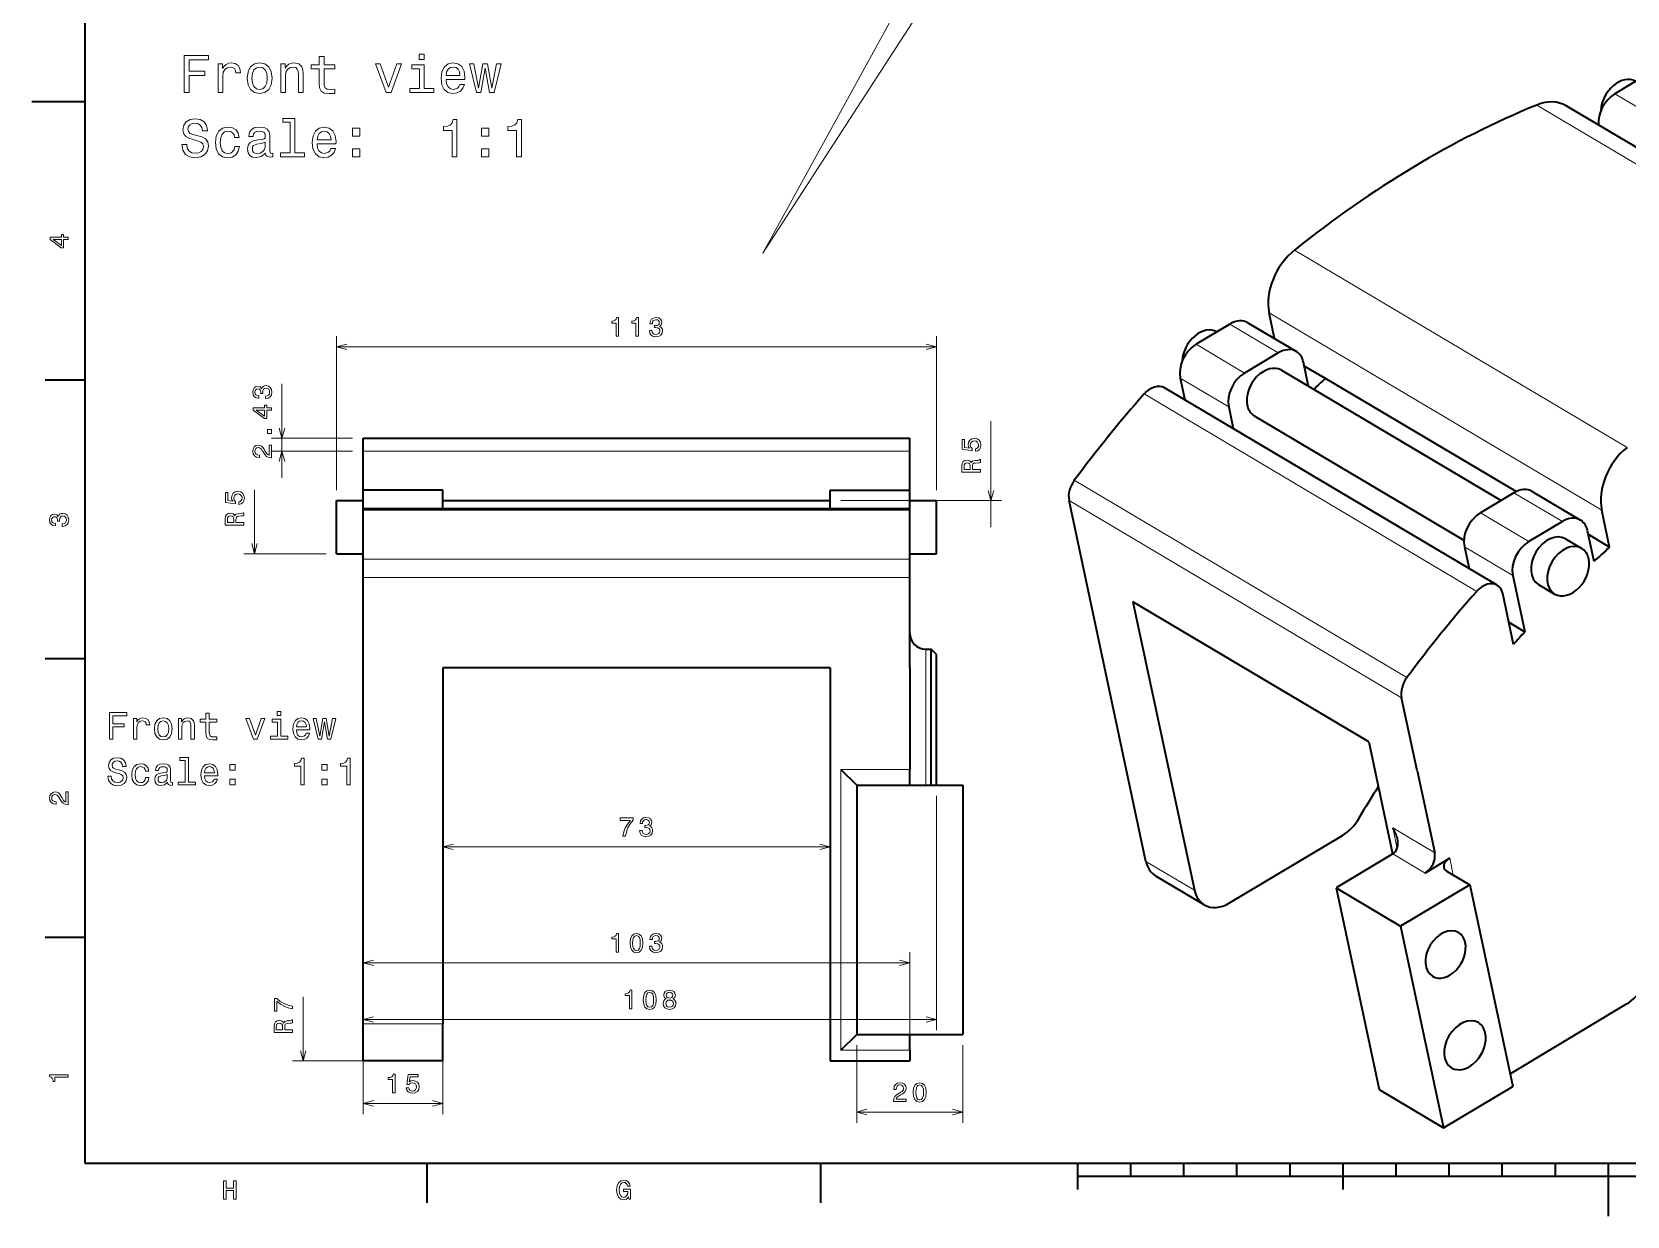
# Model space of a CAD drawing. Extents: x 0 to 594, y 0 to 420.
# Drawn here: x 0 to 300.6, y 0 to 223.2 of the extents above; entities that cross this region are included whole.
import ezdxf

# ---------------------------------------------------------------- set-up
doc = ezdxf.new("R2010")
doc.units = 0

msp = doc.modelspace()

# ---------------------------------------------------------------- linework, layer by layer
at = {"color": 7, "lineweight": 35}
for p, q in [((10, 410), (10, 10)), ((351.75, 172.04), (289.08, 209.23)), ((235.43, 159.4), (276.82, 134.85)), ((279.64, 136.52), (243.74, 157.82)), ((276.09, 118.89), (213.42, 156.07)), ((230.33, 150.8), (269.82, 127.37)), ((62.42, 146.57), (165.42, 146.57)), ((165.42, 133.3), (62.42, 133.3)), ((77.42, 134.82), (150.42, 134.82)), ((209.92, 66.85), (195.42, 134.88)), ((62.42, 36.23), (62.42, 120.31)), ((207.47, 115.73), (219.05, 61.43)), ((251.89, 89.38), (207.47, 115.73)), ((169.42, 86.82), (169.42, 106.82)), ((77.42, 103.34), (77.42, 36.23)), ((150.42, 103.34), (77.42, 103.34)), ((150.42, 103.34), (77.42, 103.34)), ((150.42, 103.34), (150.42, 29.23)), ((251.89, 89.38), (256.39, 68.24)), ((155.42, 81.19), (175.42, 81.19)), ((155.42, 81.19), (155.42, 34.24)), ((175.42, 81.19), (175.42, 34.24)), ((225.68, 59.01), (246.95, 71.74)), ((245.73, 61.86), (253.83, 23.87)), ((270.92, 62.43), (279.02, 24.44)), ((257.9, 54.64), (266, 16.65)), ((278.51, 26.82), (300.49, 39.97)), ((155.42, 34.24), (175.42, 34.24)), ((10, 10), (584, 10)), ((197, 7.5), (397, 7.5))]:
    msp.add_line(p, q, dxfattribs=at)
at = {"color": 7, "lineweight": 13}
for p, q in [((137.73, 181.43), (252.19, 358.09)), ((137.73, 181.43), (190, 276.7)), ((346.21, 172.18), (283.55, 209.37)), ((237.9, 182.05), (300.57, 144.86)), ((233.13, 170.19), (295.8, 133.01)), ((57.42, 136.82), (57.42, 165.8)), ((170.42, 136.82), (170.42, 165.8)), ((57.42, 163.8), (170.42, 163.8)), ((272.23, 117.73), (209.56, 154.92)), ((180.71, 129.82), (180.71, 149.82)), ((62.42, 144.14), (165.42, 144.14)), ((196.41, 138.66), (259.07, 101.47)), ((165.42, 133), (62.42, 133)), ((152.42, 134.82), (182.71, 134.82)), ((195.42, 134.88), (258.09, 97.69)), ((62.42, 123.8), (165.42, 123.8)), ((62.42, 120.31), (165.42, 120.31)), ((168.42, 86.82), (168.42, 106.82)), ((152.42, 84.19), (152.42, 31.24)), ((170.42, 79.19), (170.42, 35.05)), ((77.42, 69.59), (150.42, 69.59)), ((62.42, 47.74), (165.42, 47.74)), ((62.42, 37.05), (170.42, 37.05)), ((75.42, 29.23), (49.12, 29.23)), ((155.42, 19.6), (175.42, 19.6))]:
    msp.add_line(p, q, dxfattribs=at)
at = {"color": 7, "lineweight": 35, "ltscale": 0.184617}
for p, q in [((304.59, 215.29), (298.26, 211.5)), ((225.72, 168.08), (219.38, 164.28)), ((279.26, 136.31), (272.92, 132.51))]:
    msp.add_line(p, q, dxfattribs=at)
at = {"color": 7, "lineweight": 13, "ltscale": 0.265299}
for p, q in [((307.38, 206.08), (298.26, 211.5)), ((228.51, 158.87), (219.38, 164.28)), ((225.5, 152.5), (216.37, 157.92))]:
    msp.add_line(p, q, dxfattribs=at)
at = {"color": 7, "lineweight": 35, "ltscale": 0.25}
for p, q in [((10, 210), (0, 210)), ((297, 10), (297, 0))]:
    msp.add_line(p, q, dxfattribs=at)
at = {"color": 7, "lineweight": 35, "ltscale": 0.265298}
for p, q in [((229.13, 168.33), (238.26, 162.92)), ((282.67, 136.56), (291.8, 131.15)), ((220.9, 58.66), (211.77, 64.07))]:
    msp.add_line(p, q, dxfattribs=at)
at = {"color": 7, "lineweight": 35, "ltscale": 0.123816}
msp.add_line((234.16, 165.35), (233.13, 170.19), dxfattribs=at)
at = {"color": 7, "lineweight": 35, "ltscale": 0.000308533}
msp.add_line((223.27, 166.62), (223.28, 166.62), dxfattribs=at)
at = {"color": 7, "lineweight": 13, "ltscale": 0.265298}
for p, q in [((234.84, 162.66), (225.72, 168.08)), ((279.26, 136.31), (288.38, 130.89)), ((272.92, 132.51), (282.05, 127.1)), ((269.91, 126.15), (279.04, 120.73)), ((219.05, 61.43), (209.92, 66.85))]:
    msp.add_line(p, q, dxfattribs=at)
at = {"color": 7, "lineweight": 35, "ltscale": 0.184616}
for p, q in [((234.84, 162.66), (228.51, 158.87)), ((288.38, 130.89), (282.05, 127.1))]:
    msp.add_line(p, q, dxfattribs=at)
at = {"color": 7, "lineweight": 35, "ltscale": 0.116842}
msp.add_line((240.55, 156.36), (239.58, 160.93), dxfattribs=at)
at = {"color": 7, "lineweight": 35, "ltscale": 0.116277}
for p, q in [((243.74, 157.82), (239.74, 160.19)), ((297.28, 126.05), (293.28, 128.42))]:
    msp.add_line(p, q, dxfattribs=at)
at = {"color": 7, "lineweight": 35, "ltscale": 0.1875}
for p, q in [((10, 157.5), (2.5, 157.5)), ((10, 105), (2.5, 105)), ((10, 52.5), (2.5, 52.5)), ((74.4, 10), (74.4, 2.5)), ((148.6, 10), (148.6, 2.5))]:
    msp.add_line(p, q, dxfattribs=at)
at = {"color": 7, "lineweight": 13, "ltscale": 0.442472}
msp.add_line((47.12, 139.14), (47.12, 156.84), dxfattribs=at)
at = {"color": 7, "lineweight": 35, "ltscale": 0.105194}
for p, q in [((216.37, 157.92), (217.25, 153.8)), ((225.5, 152.5), (226.37, 148.39)), ((269.91, 126.15), (270.79, 122.03))]:
    msp.add_line(p, q, dxfattribs=at)
at = {"color": 7, "lineweight": 13, "ltscale": 0.382282}
for p, q in [((60.42, 146.57), (45.12, 146.57)), ((60.42, 144.14), (45.12, 144.14))]:
    msp.add_line(p, q, dxfattribs=at)
at = {"color": 7, "lineweight": 35, "ltscale": 0.060762}
for p, q in [((62.42, 144.14), (62.42, 146.57)), ((165.42, 144.14), (165.42, 146.57))]:
    msp.add_line(p, q, dxfattribs=at)
at = {"color": 7, "lineweight": 35, "ltscale": 0.182974}
msp.add_line((62.42, 136.82), (62.42, 144.14), dxfattribs=at)
at = {"color": 7, "lineweight": 35, "ltscale": 0.182986}
msp.add_line((165.42, 136.82), (165.42, 144.14), dxfattribs=at)
at = {"color": 7, "lineweight": 13, "ltscale": 0.301801}
for p, q in [((41.93, 124.82), (41.93, 136.89)), ((51.12, 29.23), (51.12, 41.3))]:
    msp.add_line(p, q, dxfattribs=at)
at = {"color": 7, "lineweight": 35, "ltscale": 0.088051}
for p, q in [((62.42, 133.3), (62.42, 136.82)), ((77.42, 133.3), (77.42, 136.82)), ((150.42, 133.3), (150.42, 136.82))]:
    msp.add_line(p, q, dxfattribs=at)
at = {"color": 7, "lineweight": 35, "ltscale": 0.375}
for p, q in [((77.42, 136.82), (62.42, 136.82)), ((150.42, 136.82), (165.42, 136.82)), ((77.42, 29.23), (62.42, 29.23)), ((150.42, 29.23), (165.42, 29.23))]:
    msp.add_line(p, q, dxfattribs=at)
at = {"color": 7, "lineweight": 35, "ltscale": 0.095602}
msp.add_line((165.42, 133), (165.42, 136.82), dxfattribs=at)
at = {"color": 7, "lineweight": 35, "ltscale": 0.125}
for p, q in [((57.42, 129.82), (57.42, 134.82)), ((57.42, 134.82), (62.42, 134.82)), ((165.42, 134.82), (170.42, 134.82)), ((170.42, 129.82), (170.42, 134.82)), ((57.42, 124.82), (57.42, 129.82)), ((170.42, 124.82), (170.42, 129.82)), ((57.42, 124.82), (62.42, 124.82)), ((57.42, 124.82), (62.42, 124.82)), ((165.42, 124.82), (170.42, 124.82)), ((165.42, 124.82), (170.42, 124.82)), ((197, 10), (197, 5)), ((247, 10), (247, 5))]:
    msp.add_line(p, q, dxfattribs=at)
at = {"color": 7, "lineweight": 35, "ltscale": 0.007552}
for p, q in [((62.42, 133), (62.42, 133.3)), ((165.42, 133), (165.42, 133.3))]:
    msp.add_line(p, q, dxfattribs=at)
at = {"color": 7, "lineweight": 35, "ltscale": 0.229787}
for p, q in [((62.42, 123.8), (62.42, 133)), ((165.42, 123.8), (165.42, 133))]:
    msp.add_line(p, q, dxfattribs=at)
at = {"color": 7, "lineweight": 35, "ltscale": 0.177759}
msp.add_line((297.28, 126.05), (295.8, 133.01), dxfattribs=at)
at = {"color": 7, "lineweight": 35, "ltscale": 0.088433}
for p, q in [((288.97, 127.63), (292.02, 125.83)), ((283.87, 119.03), (286.91, 117.23))]:
    msp.add_line(p, q, dxfattribs=at)
at = {"color": 7, "lineweight": 35, "ltscale": 0.147791}
msp.add_line((294.35, 123.38), (293.12, 129.16), dxfattribs=at)
at = {"color": 7, "lineweight": 13, "ltscale": 0.387244}
msp.add_line((55.42, 124.82), (39.93, 124.82), dxfattribs=at)
at = {"color": 7, "lineweight": 35, "ltscale": 0.087335}
for p, q in [((62.42, 120.31), (62.42, 123.8)), ((165.42, 120.31), (165.42, 123.8))]:
    msp.add_line(p, q, dxfattribs=at)
at = {"color": 7, "lineweight": 35, "ltscale": 0.4243}
msp.add_line((165.42, 103.34), (165.42, 120.31), dxfattribs=at)
at = {"color": 7, "lineweight": 35, "ltscale": 0.271394}
msp.add_line((279.04, 120.73), (281.3, 110.12), dxfattribs=at)
at = {"color": 7, "lineweight": 35, "ltscale": 0.244458}
msp.add_line((279.19, 107.74), (277.15, 117.3), dxfattribs=at)
at = {"color": 7, "lineweight": 35, "ltscale": 0.087207}
msp.add_line((278.3, 111.9), (281.3, 110.12), dxfattribs=at)
at = {"color": 7, "lineweight": 35, "ltscale": 0.025}
msp.add_line((168.42, 106.82), (169.42, 106.82), dxfattribs=at)
at = {"color": 7, "lineweight": 35, "ltscale": 0.035355}
msp.add_line((170.42, 105.82), (169.42, 106.82), dxfattribs=at)
at = {"color": 7, "lineweight": 35, "ltscale": 0.475}
msp.add_line((170.42, 86.82), (170.42, 105.82), dxfattribs=at)
at = {"color": 7, "lineweight": 35, "ltscale": 0.478616}
msp.add_line((165.42, 103.34), (165.42, 84.19), dxfattribs=at)
at = {"color": 7, "lineweight": 35, "ltscale": 0.351018}
msp.add_line((261.01, 83.96), (258.09, 97.69), dxfattribs=at)
at = {"color": 7, "lineweight": 13, "ltscale": 0.325}
for p, q in [((152.42, 84.19), (165.42, 84.19)), ((152.42, 31.24), (165.42, 31.24))]:
    msp.add_line(p, q, dxfattribs=at)
at = {"color": 7, "lineweight": 35, "ltscale": 0.106066}
for p, q in [((152.42, 84.19), (155.42, 81.19)), ((152.42, 31.24), (155.42, 34.24))]:
    msp.add_line(p, q, dxfattribs=at)
at = {"color": 7, "lineweight": 35, "ltscale": 0.075}
for p, q in [((165.42, 81.19), (165.42, 84.19)), ((165.42, 31.24), (165.42, 34.24))]:
    msp.add_line(p, q, dxfattribs=at)
at = {"color": 7, "lineweight": 13, "ltscale": 0.140641}
msp.add_line((168.42, 81.19), (168.42, 86.82), dxfattribs=at)
at = {"color": 7, "lineweight": 35, "ltscale": 0.140641}
for p, q in [((169.42, 81.19), (169.42, 86.82)), ((170.42, 81.19), (170.42, 86.82))]:
    msp.add_line(p, q, dxfattribs=at)
at = {"color": 7, "lineweight": 35, "ltscale": 0.395953}
msp.add_line((261.01, 83.96), (264.32, 68.47), dxfattribs=at)
at = {"color": 7, "lineweight": 13, "ltscale": 0.229925}
msp.add_line((256.41, 73.17), (264.32, 68.47), dxfattribs=at)
at = {"color": 7, "lineweight": 13, "ltscale": 0.098893}
msp.add_line((256.41, 73.17), (257.23, 69.3), dxfattribs=at)
at = {"color": 7, "lineweight": 35, "ltscale": 0.311523}
msp.add_line((256.43, 68.26), (245.73, 61.86), dxfattribs=at)
at = {"color": 7, "lineweight": 13, "ltscale": 0.176865}
msp.add_line((256.43, 68.26), (262.51, 64.65), dxfattribs=at)
at = {"color": 7, "lineweight": 35, "ltscale": 0.135424}
msp.add_line((267.16, 67.44), (262.51, 64.65), dxfattribs=at)
at = {"color": 7, "lineweight": 13, "ltscale": 0.08106}
msp.add_line((267.16, 67.44), (267.83, 64.26), dxfattribs=at)
at = {"color": 7, "lineweight": 35, "ltscale": 0.123806}
msp.add_line((266.66, 64.96), (270.92, 62.43), dxfattribs=at)
at = {"color": 7, "lineweight": 35, "ltscale": 0.353731}
for p, q in [((245.73, 61.86), (257.9, 54.64)), ((253.83, 23.87), (266, 16.65))]:
    msp.add_line(p, q, dxfattribs=at)
at = {"color": 7, "lineweight": 35, "ltscale": 0.379234}
for p, q in [((270.92, 62.43), (257.9, 54.64)), ((266, 16.65), (279.02, 24.44))]:
    msp.add_line(p, q, dxfattribs=at)
at = {"color": 7, "lineweight": 13, "ltscale": 0.412557}
msp.add_line((165.42, 33.24), (165.42, 49.74), dxfattribs=at)
at = {"color": 7, "lineweight": 35, "ltscale": 0.175}
for p, q in [((62.42, 29.23), (62.42, 36.23)), ((77.42, 29.23), (77.42, 36.23))]:
    msp.add_line(p, q, dxfattribs=at)
at = {"color": 7, "lineweight": 13, "ltscale": 0.375}
for p, q in [((77.42, 36.23), (62.42, 36.23)), ((62.42, 21.24), (77.42, 21.24))]:
    msp.add_line(p, q, dxfattribs=at)
at = {"color": 7, "lineweight": 13, "ltscale": 0.374643}
for p, q in [((62.42, 34.23), (62.42, 19.24)), ((77.42, 34.23), (77.42, 19.24))]:
    msp.add_line(p, q, dxfattribs=at)
at = {"color": 7, "lineweight": 13, "ltscale": 0.365882}
for p, q in [((155.42, 32.24), (155.42, 17.6)), ((175.42, 32.24), (175.42, 17.6))]:
    msp.add_line(p, q, dxfattribs=at)
at = {"color": 7, "lineweight": 35, "ltscale": 0.05027}
msp.add_line((165.42, 31.24), (165.42, 29.23), dxfattribs=at)
at = {"color": 7, "lineweight": 35, "ltscale": 0.0625}
for p, q in [((207, 10), (207, 7.5)), ((217, 10), (217, 7.5)), ((227, 10), (227, 7.5)), ((237, 10), (237, 7.5)), ((257, 10), (257, 7.5)), ((267, 10), (267, 7.5)), ((277, 10), (277, 7.5)), ((287, 10), (287, 7.5))]:
    msp.add_line(p, q, dxfattribs=at)
at = {"color": 7, "lineweight": 13}
for points in [[(28.7, 211.71), (29.63, 211.71), (29.63, 214.93), (32.58, 214.93), (32.58, 215.77), (29.63, 215.77), (29.63, 217.87), (33.26, 217.87), (33.26, 218.71), (28.7, 218.71)], [(35.08, 211.71), (35.97, 211.71), (35.97, 214.81), (36.06, 215.56), (36.33, 216.09), (36.78, 216.41), (37.37, 216.52), (37.81, 216.45), (38.15, 216.25), (38.35, 215.91), (38.42, 215.45), (39.32, 215.45), (39.2, 216.26), (38.86, 216.85), (38.31, 217.2), (37.55, 217.32), (37.04, 217.24), (36.59, 217.04), (36.2, 216.7), (35.89, 216.23), (35.89, 217.13), (35.08, 217.13)], [(40.56, 214.42), (40.72, 213.19), (41.18, 212.28), (41.92, 211.71), (42.91, 211.52), (43.89, 211.71), (44.62, 212.27), (45.09, 213.18), (45.26, 214.42), (45.09, 215.65), (44.62, 216.56), (43.89, 217.12), (42.91, 217.32), (41.92, 217.12), (41.18, 216.55), (40.72, 215.65)], [(41.47, 214.43), (41.56, 215.33), (41.84, 215.99), (42.29, 216.39), (42.91, 216.53), (43.51, 216.39), (43.97, 216), (44.25, 215.33), (44.35, 214.43), (44.25, 213.51), (43.97, 212.84), (43.51, 212.44), (42.91, 212.31), (42.29, 212.44), (41.84, 212.84), (41.56, 213.51)], [(46.89, 211.71), (47.78, 211.71), (47.78, 214.84), (47.87, 215.56), (48.16, 216.08), (48.62, 216.4), (49.22, 216.52), (49.71, 216.42), (50.01, 216.15), (50.16, 215.7), (50.21, 215.09), (50.21, 211.71), (51.1, 211.71), (51.1, 215.27), (51.06, 215.99), (50.88, 216.58), (50.28, 217.13), (49.35, 217.32), (48.84, 217.25), (48.41, 217.06), (48.03, 216.74), (47.74, 216.3), (47.74, 217.13), (46.89, 217.13)], [(54.15, 216.19), (54.15, 213.48), (54.22, 212.6), (54.5, 212), (55.06, 211.64), (56.02, 211.52), (57.07, 211.57), (57.07, 212.34), (56.3, 212.28), (55.61, 212.36), (55.23, 212.61), (55.07, 213.03), (55.04, 213.63), (55.04, 216.19), (57.07, 216.19), (57.07, 216.95), (55.04, 216.95), (55.04, 218.53), (54.15, 218.53), (54.15, 216.95), (52.62, 216.95), (52.62, 216.19)], [(66.73, 211.71), (67.67, 211.71), (69.65, 217.13), (68.73, 217.13), (67.21, 212.76), (65.65, 217.13), (64.73, 217.13)], [(73.89, 212.46), (73.89, 216.95), (71.61, 216.95), (71.61, 216.19), (73.01, 216.19), (73.01, 212.46), (71.19, 212.46), (71.19, 211.71), (75.73, 211.71), (75.73, 212.46)], [(73.92, 218.96), (72.99, 218.96), (72.99, 217.95), (73.92, 217.95)], [(78.03, 214.16), (81.58, 214.16), (81.59, 214.58), (81.43, 215.74), (80.98, 216.61), (80.28, 217.13), (79.34, 217.32), (78.42, 217.12), (77.72, 216.55), (77.26, 215.64), (77.1, 214.43), (77.25, 213.19), (77.71, 212.28), (78.4, 211.71), (79.31, 211.52), (80.1, 211.65), (80.74, 212), (81.22, 212.54), (81.49, 213.27), (80.61, 213.27), (80.43, 212.86), (80.17, 212.56), (79.42, 212.32), (78.85, 212.43), (78.41, 212.78), (78.13, 213.36), (78.03, 214.13)], [(78.03, 214.91), (78.14, 215.61), (78.41, 216.12), (78.83, 216.43), (79.37, 216.54), (79.91, 216.43), (80.32, 216.12), (80.57, 215.61), (80.66, 214.91)], [(84.61, 211.71), (85.41, 216.31), (86.22, 211.71), (87.07, 211.71), (88.4, 217.13), (87.54, 217.13), (86.64, 212.53), (85.85, 217.13), (84.97, 217.13), (84.17, 212.53), (83.27, 217.13), (82.43, 217.13), (83.76, 211.71)], [(29.17, 201.93), (28.25, 201.93), (28.45, 200.86), (28.96, 200.07), (29.74, 199.6), (30.78, 199.43), (31.82, 199.59), (32.6, 200.03), (33.09, 200.73), (33.28, 201.65), (33.12, 202.47), (32.7, 203.01), (32.02, 203.36), (31.1, 203.62), (30.31, 203.82), (29.8, 204.04), (29.5, 204.36), (29.41, 204.86), (29.5, 205.32), (29.77, 205.66), (30.17, 205.89), (30.72, 205.97), (31.29, 205.87), (31.73, 205.6), (32.03, 205.15), (32.17, 204.53), (33.08, 204.53), (33.08, 204.55), (32.92, 205.5), (32.45, 206.21), (31.7, 206.65), (30.69, 206.8), (29.79, 206.65), (29.08, 206.23), (28.63, 205.57), (28.46, 204.72), (28.6, 203.97), (28.98, 203.45), (29.58, 203.11), (30.41, 202.85), (31.23, 202.62), (31.84, 202.39), (32.22, 202.07), (32.35, 201.55), (32.23, 201.01), (31.91, 200.61), (31.44, 200.36), (30.82, 200.28), (30.14, 200.39), (29.61, 200.71), (29.28, 201.23)], [(38.2, 203.24), (39.08, 203.24), (38.89, 204.05), (38.46, 204.68), (37.78, 205.08), (36.91, 205.23), (35.94, 205.03), (35.2, 204.46), (34.74, 203.54), (34.58, 202.31), (34.73, 201.09), (35.18, 200.18), (35.9, 199.62), (36.88, 199.43), (37.74, 199.58), (38.42, 200), (38.88, 200.67), (39.09, 201.56), (38.24, 201.56), (38.09, 200.99), (37.8, 200.57), (37.4, 200.31), (36.91, 200.22), (36.29, 200.36), (35.85, 200.76), (35.58, 201.41), (35.48, 202.34), (35.58, 203.25), (35.86, 203.91), (36.31, 204.31), (36.91, 204.45), (37.43, 204.36), (37.82, 204.13), (38.09, 203.74)], [(44.04, 200.33), (44.04, 200.3), (44.09, 199.95), (44.24, 199.71), (44.88, 199.52), (45.37, 199.6), (45.37, 200.29), (45.16, 200.26), (44.88, 200.39), (44.82, 200.79), (44.82, 203.59), (44.7, 204.31), (44.35, 204.81), (43.74, 205.12), (42.87, 205.23), (42.02, 205.11), (41.4, 204.76), (41, 204.23), (40.87, 203.52), (40.87, 203.46), (41.67, 203.46), (41.74, 203.89), (41.96, 204.19), (42.32, 204.37), (42.84, 204.44), (43.33, 204.39), (43.69, 204.24), (43.9, 203.98), (43.97, 203.61), (43.93, 203.19), (43.77, 202.98), (43.36, 202.88), (42.61, 202.8), (41.74, 202.62), (41.12, 202.29), (40.76, 201.79), (40.65, 201.04), (40.75, 200.38), (41.06, 199.88), (41.57, 199.57), (42.26, 199.46), (43.2, 199.67)], [(48.66, 206.12), (48.66, 200.37), (46.83, 200.37), (46.83, 199.62), (51.36, 199.62), (51.36, 200.37), (49.55, 200.37), (49.55, 206.86), (47.27, 206.86), (47.27, 206.12)], [(53.74, 202.07), (57.29, 202.07), (57.3, 202.48), (57.14, 203.64), (56.7, 204.51), (55.99, 205.04), (55.05, 205.23), (54.13, 205.03), (53.43, 204.46), (52.97, 203.54), (52.81, 202.33), (52.96, 201.09), (53.42, 200.18), (54.11, 199.62), (55.02, 199.43), (55.81, 199.56), (56.45, 199.9), (56.93, 200.45), (57.2, 201.17), (56.32, 201.17), (56.14, 200.77), (55.88, 200.47), (55.13, 200.22), (54.56, 200.34), (54.12, 200.69), (53.84, 201.26), (53.74, 202.04)], [(53.74, 202.82), (53.85, 203.51), (54.12, 204.03), (54.54, 204.34), (55.08, 204.45), (55.62, 204.34), (56.03, 204.03), (56.28, 203.51), (56.37, 202.82)], [(60.43, 203.53), (61.82, 203.53), (61.82, 205.04), (60.43, 205.04)], [(79.16, 199.62), (80.08, 199.62), (80.08, 206.67), (79.39, 206.67), (79.21, 206.05), (78.85, 205.64), (78.29, 205.4), (77.53, 205.32), (77.53, 204.6), (79.16, 204.6)], [(84.72, 203.53), (86.11, 203.53), (86.11, 205.04), (84.72, 205.04)], [(91.3, 199.62), (92.22, 199.62), (92.22, 206.67), (91.54, 206.67), (91.35, 206.05), (90.99, 205.64), (90.44, 205.4), (89.67, 205.32), (89.67, 204.6), (91.3, 204.6)], [(43.94, 201.52), (43.82, 200.99), (43.49, 200.59), (43.01, 200.33), (42.41, 200.23), (42.03, 200.29), (41.76, 200.45), (41.59, 200.73), (41.54, 201.12), (41.58, 201.48), (41.74, 201.73), (42.38, 202.01), (43.2, 202.13), (43.94, 202.37)], [(60.43, 199.62), (61.82, 199.62), (61.82, 201.12), (60.43, 201.12)], [(84.72, 199.62), (86.11, 199.62), (86.11, 201.12), (84.72, 201.12)], [(6.83, 184.03), (6.83, 184.48), (5.97, 184.48), (5.97, 184.98), (5.56, 184.98), (5.56, 184.48), (3.41, 184.48), (3.41, 184.02), (5.52, 182.49), (5.97, 182.49), (5.97, 184.03)], [(5.56, 182.91), (3.99, 184.03), (5.56, 184.03)], [(110.09, 165.8), (110.55, 165.8), (110.55, 169.32), (110.2, 169.32), (110.11, 169.02), (109.93, 168.81), (109.65, 168.69), (109.27, 168.65), (109.27, 168.29), (110.09, 168.29)], [(113.82, 165.8), (114.28, 165.8), (114.28, 169.32), (113.94, 169.32), (113.85, 169.02), (113.67, 168.81), (113.39, 168.69), (113.01, 168.65), (113.01, 168.29), (113.82, 168.29)], [(116.38, 166.9), (116.38, 166.86), (116.46, 166.38), (116.7, 166.02), (117.07, 165.78), (117.57, 165.7), (118.09, 165.78), (118.48, 166.01), (118.74, 166.36), (118.83, 166.81), (118.79, 167.11), (118.68, 167.35), (118.49, 167.54), (118.25, 167.67), (118.58, 167.95), (118.7, 168.38), (118.62, 168.77), (118.4, 169.07), (118.05, 169.26), (117.57, 169.32), (117.11, 169.24), (116.76, 169.02), (116.54, 168.67), (116.46, 168.2), (116.46, 168.16), (116.91, 168.16), (116.95, 168.49), (117.08, 168.72), (117.29, 168.86), (117.59, 168.91), (117.85, 168.87), (118.04, 168.76), (118.16, 168.59), (118.21, 168.36), (118.16, 168.11), (118.04, 167.95), (117.83, 167.85), (117.54, 167.82), (117.34, 167.82), (117.34, 167.42), (117.59, 167.43), (117.91, 167.39), (118.15, 167.27), (118.29, 167.07), (118.34, 166.81), (118.28, 166.52), (118.14, 166.3), (117.9, 166.17), (117.6, 166.12), (117.28, 166.17), (117.05, 166.32), (116.9, 166.57), (116.84, 166.9)], [(44.02, 154.05), (44.06, 154.05), (44.54, 154.13), (44.91, 154.37), (45.14, 154.74), (45.22, 155.24), (45.14, 155.76), (44.92, 156.15), (44.56, 156.41), (44.11, 156.5), (43.81, 156.46), (43.57, 156.34), (43.38, 156.16), (43.25, 155.92), (42.98, 156.25), (42.54, 156.36), (42.15, 156.29), (41.85, 156.07), (41.66, 155.72), (41.6, 155.24), (41.68, 154.78), (41.9, 154.43), (42.25, 154.21), (42.72, 154.13), (42.76, 154.13), (42.76, 154.58), (42.44, 154.62), (42.2, 154.75), (42.06, 154.96), (42.01, 155.26), (42.05, 155.52), (42.16, 155.71), (42.33, 155.83), (42.56, 155.88), (42.81, 155.83), (42.98, 155.71), (43.08, 155.5), (43.11, 155.21), (43.1, 155.01), (43.5, 155.01), (43.49, 155.26), (43.54, 155.58), (43.66, 155.82), (43.85, 155.96), (44.11, 156.01), (44.4, 155.95), (44.62, 155.81), (44.76, 155.57), (44.8, 155.27), (44.75, 154.95), (44.6, 154.72), (44.36, 154.57), (44.02, 154.51)], [(45.12, 151.86), (45.12, 152.32), (44.26, 152.32), (44.26, 152.82), (43.85, 152.82), (43.85, 152.32), (41.7, 152.32), (41.7, 151.86), (43.81, 150.32), (44.26, 150.32), (44.26, 151.86)], [(43.85, 150.75), (42.28, 151.86), (43.85, 151.86)], [(45.12, 147.5), (45.12, 148.2), (44.37, 148.2), (44.37, 147.5)], [(45.12, 142.88), (45.12, 145.29), (44.69, 145.29), (44.69, 143.39), (44.45, 143.49), (44.26, 143.67), (43.9, 144.23), (43.75, 144.53), (43.53, 144.86), (43.28, 145.1), (42.98, 145.24), (42.64, 145.29), (42.22, 145.2), (41.89, 144.97), (41.67, 144.6), (41.6, 144.13), (41.68, 143.65), (41.92, 143.28), (42.3, 143.04), (42.8, 142.96), (42.87, 142.96), (42.87, 143.42), (42.83, 143.42), (42.49, 143.47), (42.23, 143.6), (42.07, 143.82), (42.02, 144.11), (42.07, 144.4), (42.19, 144.62), (42.39, 144.76), (42.64, 144.81), (42.87, 144.77), (43.07, 144.68), (43.24, 144.52), (43.39, 144.29), (43.55, 144), (43.86, 143.5), (44.2, 143.15), (44.6, 142.95), (45.11, 142.88)], [(177.79, 144.12), (178.21, 144.23), (178.53, 144.48), (178.73, 144.84), (178.81, 145.31), (178.72, 145.82), (178.47, 146.22), (178.08, 146.47), (177.57, 146.56), (177.1, 146.48), (176.73, 146.24), (176.5, 145.86), (176.41, 145.37), (176.47, 144.99), (176.64, 144.7), (175.7, 144.84), (175.7, 146.37), (175.28, 146.37), (175.28, 144.5), (177.14, 144.22), (177.14, 144.63), (176.9, 144.92), (176.81, 145.29), (176.87, 145.62), (177.03, 145.86), (177.28, 146.02), (177.6, 146.08), (177.91, 146.02), (178.16, 145.86), (178.32, 145.61), (178.37, 145.29), (178.34, 145.03), (178.22, 144.82), (178.04, 144.67), (177.79, 144.59)], [(178.71, 140.21), (178.71, 140.68), (177.23, 140.68), (177.23, 141.16), (177.24, 141.51), (177.31, 141.74), (177.48, 141.86), (177.78, 141.91), (178.23, 141.93), (178.53, 141.96), (178.71, 142.02), (178.71, 142.55), (178.61, 142.55), (178.47, 142.44), (178.21, 142.4), (177.64, 142.36), (177.22, 142.28), (177.09, 142.16), (177, 141.98), (176.87, 142.18), (176.69, 142.32), (176.47, 142.41), (176.2, 142.44), (175.78, 142.37), (175.46, 142.17), (175.27, 141.84), (175.21, 141.38), (175.21, 140.21)], [(175.63, 141.25), (175.67, 141.56), (175.76, 141.78), (175.94, 141.91), (176.21, 141.96), (176.51, 141.91), (176.68, 141.77), (176.77, 141.54), (176.8, 141.22), (176.8, 140.68), (175.63, 140.68)], [(39.01, 134.12), (39.43, 134.23), (39.75, 134.48), (39.95, 134.84), (40.03, 135.31), (39.94, 135.82), (39.69, 136.22), (39.3, 136.47), (38.79, 136.56), (38.32, 136.48), (37.95, 136.24), (37.72, 135.86), (37.63, 135.37), (37.69, 134.99), (37.86, 134.7), (36.91, 134.84), (36.91, 136.37), (36.5, 136.37), (36.5, 134.5), (38.36, 134.22), (38.36, 134.63), (38.12, 134.92), (38.03, 135.29), (38.09, 135.62), (38.25, 135.86), (38.5, 136.02), (38.82, 136.08), (39.13, 136.02), (39.38, 135.86), (39.54, 135.61), (39.59, 135.29), (39.56, 135.03), (39.44, 134.82), (39.26, 134.67), (39.01, 134.59)], [(5.73, 129.98), (5.77, 129.98), (6.25, 130.06), (6.62, 130.3), (6.85, 130.67), (6.93, 131.16), (6.85, 131.69), (6.63, 132.08), (6.27, 132.33), (5.82, 132.43), (5.52, 132.38), (5.28, 132.27), (5.09, 132.09), (4.96, 131.85), (4.68, 132.18), (4.25, 132.29), (3.86, 132.22), (3.56, 132), (3.37, 131.65), (3.31, 131.16), (3.39, 130.71), (3.61, 130.36), (3.96, 130.14), (4.43, 130.06), (4.47, 130.06), (4.47, 130.51), (4.15, 130.55), (3.91, 130.68), (3.77, 130.89), (3.72, 131.19), (3.76, 131.45), (3.87, 131.64), (4.04, 131.76), (4.27, 131.8), (4.52, 131.76), (4.68, 131.64), (4.79, 131.43), (4.82, 131.14), (4.81, 130.94), (5.21, 130.94), (5.2, 131.19), (5.24, 131.51), (5.37, 131.74), (5.56, 131.89), (5.82, 131.94), (6.11, 131.88), (6.33, 131.73), (6.47, 131.5), (6.51, 131.19), (6.46, 130.88), (6.31, 130.64), (6.07, 130.5), (5.73, 130.44)], [(39.93, 130.21), (39.93, 130.68), (38.45, 130.68), (38.45, 131.16), (38.46, 131.51), (38.53, 131.74), (38.7, 131.86), (39, 131.91), (39.45, 131.93), (39.75, 131.96), (39.93, 132.02), (39.93, 132.55), (39.83, 132.55), (39.69, 132.44), (39.43, 132.4), (38.86, 132.36), (38.44, 132.28), (38.31, 132.16), (38.22, 131.98), (38.09, 132.18), (37.91, 132.32), (37.69, 132.41), (37.42, 132.44), (37, 132.37), (36.68, 132.17), (36.49, 131.84), (36.43, 131.38), (36.43, 130.21)], [(36.85, 131.25), (36.88, 131.56), (36.98, 131.78), (37.16, 131.91), (37.43, 131.96), (37.73, 131.91), (37.9, 131.77), (37.99, 131.54), (38.02, 131.22), (38.02, 130.68), (36.85, 130.68)], [(14.61, 89.88), (15.28, 89.88), (15.28, 92.18), (17.38, 92.18), (17.38, 92.78), (15.28, 92.78), (15.28, 94.28), (17.86, 94.28), (17.86, 94.88), (14.61, 94.88)], [(19.17, 89.88), (19.8, 89.88), (19.8, 92.09), (19.87, 92.63), (20.06, 93.01), (20.38, 93.24), (20.8, 93.32), (21.12, 93.27), (21.36, 93.12), (21.5, 92.88), (21.55, 92.55), (22.19, 92.55), (22.11, 93.13), (21.87, 93.55), (21.47, 93.8), (20.93, 93.89), (20.57, 93.83), (20.25, 93.69), (19.97, 93.44), (19.74, 93.11), (19.74, 93.75), (19.17, 93.75)], [(23.08, 91.81), (23.19, 90.93), (23.53, 90.29), (24.05, 89.88), (24.76, 89.75), (25.46, 89.88), (25.98, 90.28), (26.31, 90.93), (26.44, 91.81), (26.31, 92.69), (25.98, 93.35), (25.46, 93.74), (24.76, 93.89), (24.05, 93.74), (23.53, 93.34), (23.19, 92.69)], [(23.73, 91.82), (23.79, 92.47), (23.99, 92.94), (24.32, 93.23), (24.76, 93.33), (25.19, 93.23), (25.51, 92.94), (25.72, 92.47), (25.79, 91.82), (25.72, 91.16), (25.51, 90.69), (25.19, 90.4), (24.76, 90.31), (24.32, 90.4), (23.99, 90.69), (23.79, 91.16)], [(27.6, 89.88), (28.24, 89.88), (28.24, 92.12), (28.3, 92.63), (28.51, 93), (28.84, 93.23), (29.27, 93.32), (29.61, 93.25), (29.83, 93.05), (29.94, 92.73), (29.97, 92.3), (29.97, 89.88), (30.61, 89.88), (30.61, 92.43), (30.58, 92.94), (30.45, 93.36), (30.02, 93.75), (29.36, 93.89), (28.99, 93.84), (28.68, 93.7), (28.42, 93.47), (28.21, 93.16), (28.21, 93.75), (27.6, 93.75)], [(32.79, 93.08), (32.79, 91.14), (32.83, 90.52), (33.04, 90.08), (33.44, 89.83), (34.12, 89.75), (34.87, 89.78), (34.87, 90.33), (34.33, 90.29), (33.83, 90.34), (33.56, 90.52), (33.45, 90.83), (33.43, 91.25), (33.43, 93.08), (34.87, 93.08), (34.87, 93.62), (33.43, 93.62), (33.43, 94.75), (32.79, 94.75), (32.79, 93.62), (31.7, 93.62), (31.7, 93.08)], [(41.78, 89.88), (42.45, 89.88), (43.86, 93.75), (43.2, 93.75), (42.11, 90.63), (41, 93.75), (40.34, 93.75)], [(46.89, 90.42), (46.89, 93.62), (45.26, 93.62), (45.26, 93.08), (46.26, 93.08), (46.26, 90.42), (44.96, 90.42), (44.96, 89.88), (48.2, 89.88), (48.2, 90.42)], [(46.91, 95.06), (46.24, 95.06), (46.24, 94.33), (46.91, 94.33)], [(49.84, 91.63), (52.38, 91.63), (52.39, 91.93), (52.27, 92.76), (51.96, 93.38), (51.45, 93.75), (50.78, 93.89), (50.13, 93.74), (49.62, 93.34), (49.3, 92.69), (49.18, 91.82), (49.29, 90.93), (49.61, 90.29), (50.11, 89.88), (50.76, 89.75), (51.32, 89.84), (51.78, 90.08), (52.12, 90.47), (52.32, 90.99), (51.69, 90.99), (51.56, 90.7), (51.37, 90.49), (50.84, 90.31), (50.43, 90.39), (50.12, 90.65), (49.92, 91.06), (49.84, 91.61)], [(49.84, 92.17), (49.92, 92.66), (50.12, 93.03), (50.41, 93.25), (50.8, 93.33), (51.18, 93.25), (51.48, 93.03), (51.66, 92.66), (51.73, 92.17)], [(54.54, 89.88), (55.12, 93.17), (55.69, 89.88), (56.3, 89.88), (57.25, 93.75), (56.64, 93.75), (56, 90.47), (55.43, 93.75), (54.8, 93.75), (54.23, 90.47), (53.59, 93.75), (52.99, 93.75), (53.94, 89.88)], [(14.95, 82.89), (14.29, 82.89), (14.43, 82.13), (14.79, 81.57), (15.35, 81.23), (16.1, 81.11), (16.84, 81.22), (17.4, 81.54), (17.75, 82.04), (17.88, 82.69), (17.77, 83.28), (17.47, 83.66), (16.98, 83.92), (16.32, 84.1), (15.76, 84.24), (15.39, 84.4), (15.18, 84.63), (15.12, 84.99), (15.18, 85.31), (15.37, 85.56), (15.66, 85.73), (16.05, 85.78), (16.46, 85.71), (16.78, 85.52), (16.98, 85.19), (17.09, 84.75), (17.74, 84.75), (17.74, 84.77), (17.63, 85.44), (17.29, 85.95), (16.75, 86.27), (16.03, 86.37), (15.38, 86.27), (14.88, 85.96), (14.56, 85.49), (14.44, 84.89), (14.53, 84.35), (14.81, 83.98), (15.24, 83.74), (15.83, 83.55), (16.42, 83.38), (16.85, 83.23), (17.12, 82.99), (17.21, 82.62), (17.13, 82.24), (16.91, 81.95), (16.57, 81.77), (16.13, 81.71), (15.64, 81.79), (15.26, 82.02), (15.02, 82.4)], [(21.39, 83.83), (22.02, 83.83), (21.89, 84.41), (21.58, 84.86), (21.1, 85.14), (20.47, 85.25), (19.78, 85.11), (19.25, 84.7), (18.92, 84.05), (18.81, 83.17), (18.92, 82.3), (19.24, 81.65), (19.75, 81.24), (20.45, 81.11), (21.07, 81.22), (21.55, 81.52), (21.88, 81.99), (22.03, 82.63), (21.42, 82.63), (21.31, 82.22), (21.11, 81.92), (20.82, 81.73), (20.47, 81.68), (20.03, 81.77), (19.71, 82.06), (19.52, 82.53), (19.46, 83.19), (19.52, 83.84), (19.72, 84.31), (20.05, 84.59), (20.47, 84.7), (20.85, 84.63), (21.13, 84.46), (21.31, 84.19)], [(25.57, 81.75), (25.57, 81.73), (25.6, 81.48), (25.71, 81.31), (26.16, 81.17), (26.52, 81.23), (26.52, 81.72), (26.36, 81.7), (26.16, 81.79), (26.13, 82.08), (26.13, 84.08), (26.04, 84.59), (25.79, 84.95), (25.35, 85.17), (24.73, 85.25), (24.12, 85.16), (23.68, 84.92), (23.4, 84.54), (23.3, 84.03), (23.3, 83.99), (23.87, 83.99), (23.92, 84.29), (24.08, 84.51), (24.34, 84.64), (24.71, 84.69), (25.06, 84.65), (25.31, 84.54), (25.46, 84.36), (25.51, 84.1), (25.49, 83.79), (25.37, 83.64), (25.08, 83.57), (24.54, 83.51), (23.92, 83.38), (23.48, 83.15), (23.22, 82.79), (23.14, 82.26), (23.22, 81.78), (23.44, 81.43), (23.8, 81.21), (24.3, 81.13), (24.97, 81.28)], [(28.86, 85.88), (28.86, 81.78), (27.56, 81.78), (27.56, 81.24), (30.8, 81.24), (30.8, 81.78), (29.5, 81.78), (29.5, 86.42), (27.87, 86.42), (27.87, 85.88)], [(32.5, 82.99), (35.03, 82.99), (35.04, 83.29), (34.92, 84.12), (34.61, 84.74), (34.1, 85.11), (33.43, 85.25), (32.78, 85.11), (32.27, 84.7), (31.95, 84.05), (31.83, 83.18), (31.94, 82.3), (32.27, 81.65), (32.76, 81.24), (33.41, 81.11), (33.97, 81.2), (34.43, 81.45), (34.77, 81.83), (34.97, 82.35), (34.34, 82.35), (34.21, 82.07), (34.02, 81.85), (33.49, 81.68), (33.08, 81.76), (32.77, 82.01), (32.57, 82.42), (32.5, 82.97)], [(32.5, 83.53), (32.58, 84.03), (32.77, 84.39), (33.07, 84.62), (33.45, 84.7), (33.84, 84.62), (34.13, 84.39), (34.31, 84.03), (34.38, 83.53)], [(37.27, 84.04), (38.27, 84.04), (38.27, 85.11), (37.27, 85.11)], [(50.65, 81.24), (51.31, 81.24), (51.31, 86.28), (50.82, 86.28), (50.69, 85.84), (50.43, 85.55), (50.03, 85.37), (49.48, 85.31), (49.48, 84.8), (50.65, 84.8)], [(54.62, 84.04), (55.62, 84.04), (55.62, 85.11), (54.62, 85.11)], [(59.33, 81.24), (59.98, 81.24), (59.98, 86.28), (59.49, 86.28), (59.36, 85.84), (59.1, 85.55), (58.71, 85.37), (58.16, 85.31), (58.16, 84.8), (59.33, 84.8)], [(25.49, 82.6), (25.41, 82.22), (25.18, 81.94), (24.83, 81.75), (24.41, 81.68), (24.13, 81.72), (23.94, 81.83), (23.81, 82.04), (23.78, 82.32), (23.81, 82.57), (23.92, 82.75), (24.38, 82.95), (24.97, 83.04), (25.49, 83.21)], [(37.27, 81.24), (38.27, 81.24), (38.27, 82.32), (37.27, 82.32)], [(54.62, 81.24), (55.62, 81.24), (55.62, 82.32), (54.62, 82.32)], [(6.83, 77.52), (6.83, 79.93), (6.4, 79.93), (6.4, 78.02), (6.16, 78.13), (5.97, 78.31), (5.61, 78.87), (5.46, 79.17), (5.24, 79.5), (4.99, 79.74), (4.69, 79.87), (4.35, 79.93), (3.93, 79.84), (3.6, 79.6), (3.38, 79.24), (3.31, 78.77), (3.39, 78.29), (3.63, 77.92), (4.01, 77.68), (4.51, 77.6), (4.58, 77.6), (4.58, 78.06), (4.54, 78.06), (4.2, 78.1), (3.94, 78.24), (3.78, 78.46), (3.73, 78.74), (3.78, 79.04), (3.9, 79.25), (4.1, 79.4), (4.35, 79.45), (4.58, 79.41), (4.78, 79.31), (4.95, 79.15), (5.1, 78.93), (5.26, 78.63), (5.57, 78.14), (5.91, 77.79), (6.31, 77.59), (6.82, 77.52)], [(111.35, 71.59), (111.86, 71.59), (112.02, 72.43), (112.31, 73.2), (112.73, 73.92), (113.27, 74.6), (113.27, 75.02), (110.87, 75.02), (110.87, 74.56), (112.78, 74.56), (112.23, 73.88), (111.81, 73.17), (111.52, 72.41)], [(114.51, 72.69), (114.51, 72.66), (114.59, 72.17), (114.83, 71.81), (115.2, 71.58), (115.7, 71.49), (116.22, 71.58), (116.62, 71.8), (116.87, 72.15), (116.96, 72.61), (116.92, 72.9), (116.81, 73.15), (116.63, 73.33), (116.38, 73.47), (116.71, 73.74), (116.83, 74.18), (116.75, 74.57), (116.53, 74.87), (116.18, 75.05), (115.7, 75.12), (115.24, 75.04), (114.9, 74.82), (114.67, 74.46), (114.59, 73.99), (114.59, 73.96), (115.04, 73.96), (115.08, 74.28), (115.21, 74.51), (115.43, 74.65), (115.72, 74.71), (115.98, 74.66), (116.18, 74.56), (116.29, 74.39), (116.34, 74.16), (116.29, 73.91), (116.17, 73.74), (115.96, 73.64), (115.67, 73.61), (115.48, 73.62), (115.48, 73.22), (115.72, 73.23), (116.04, 73.18), (116.28, 73.06), (116.42, 72.86), (116.47, 72.61), (116.41, 72.31), (116.27, 72.1), (116.04, 71.96), (115.73, 71.92), (115.41, 71.97), (115.18, 72.12), (115.03, 72.36), (114.98, 72.69)], [(110.09, 49.74), (110.55, 49.74), (110.55, 53.26), (110.2, 53.26), (110.11, 52.96), (109.93, 52.75), (109.65, 52.63), (109.27, 52.59), (109.27, 52.23), (110.09, 52.23)], [(112.7, 51.45), (112.78, 50.66), (113.01, 50.09), (113.39, 49.75), (113.92, 49.64), (114.43, 49.75), (114.81, 50.09), (115.04, 50.66), (115.13, 51.45), (115.04, 52.24), (114.95, 52.55), (114.81, 52.81), (114.43, 53.15), (113.92, 53.26), (113.39, 53.15), (113.01, 52.8), (112.78, 52.24)], [(113.18, 51.45), (113.22, 52.06), (113.35, 52.5), (113.58, 52.76), (113.92, 52.85), (114.25, 52.76), (114.48, 52.5), (114.6, 52.06), (114.64, 51.45), (114.6, 50.83), (114.48, 50.4), (114.25, 50.14), (113.92, 50.05), (113.58, 50.14), (113.35, 50.4), (113.22, 50.83)], [(116.38, 50.84), (116.38, 50.8), (116.46, 50.32), (116.7, 49.96), (117.07, 49.72), (117.57, 49.64), (118.09, 49.72), (118.48, 49.95), (118.74, 50.3), (118.83, 50.75), (118.79, 51.05), (118.68, 51.29), (118.49, 51.48), (118.25, 51.62), (118.58, 51.89), (118.7, 52.32), (118.62, 52.71), (118.4, 53.01), (118.05, 53.2), (117.57, 53.26), (117.11, 53.18), (116.76, 52.96), (116.54, 52.61), (116.46, 52.14), (116.46, 52.1), (116.91, 52.1), (116.95, 52.43), (117.08, 52.66), (117.29, 52.8), (117.59, 52.85), (117.85, 52.81), (118.04, 52.7), (118.16, 52.53), (118.21, 52.3), (118.16, 52.05), (118.04, 51.89), (117.83, 51.79), (117.54, 51.76), (117.34, 51.76), (117.34, 51.36), (117.59, 51.37), (117.91, 51.33), (118.15, 51.21), (118.29, 51.01), (118.34, 50.75), (118.28, 50.46), (118.14, 50.24), (117.9, 50.11), (117.6, 50.06), (117.28, 50.11), (117.05, 50.26), (116.9, 50.51), (116.84, 50.84)], [(112.59, 39.05), (113.05, 39.05), (113.05, 42.57), (112.7, 42.57), (112.61, 42.26), (112.43, 42.06), (112.15, 41.94), (111.77, 41.9), (111.77, 41.54), (112.59, 41.54)], [(115.2, 40.76), (115.28, 39.96), (115.51, 39.4), (115.89, 39.06), (116.42, 38.94), (116.93, 39.06), (117.31, 39.4), (117.54, 39.96), (117.63, 40.76), (117.54, 41.54), (117.45, 41.85), (117.31, 42.11), (116.93, 42.45), (116.42, 42.57), (115.89, 42.45), (115.51, 42.11), (115.28, 41.54)], [(115.68, 40.76), (115.72, 41.37), (115.85, 41.8), (116.08, 42.06), (116.42, 42.15), (116.75, 42.06), (116.98, 41.8), (117.1, 41.37), (117.14, 40.76), (117.1, 40.14), (116.98, 39.7), (116.75, 39.44), (116.42, 39.36), (116.08, 39.44), (115.85, 39.7), (115.72, 40.14)], [(119.53, 40.93), (119.27, 40.79), (119.09, 40.59), (118.98, 40.35), (118.95, 40.05), (119.03, 39.6), (119.26, 39.25), (119.64, 39.03), (120.15, 38.94), (120.66, 39.03), (121.04, 39.25), (121.27, 39.6), (121.36, 40.05), (121.32, 40.35), (121.21, 40.59), (121.03, 40.79), (120.78, 40.93), (120.98, 41.05), (121.12, 41.22), (121.21, 41.42), (121.24, 41.67), (121.15, 42.03), (120.94, 42.31), (120.6, 42.5), (120.15, 42.57), (119.7, 42.5), (119.35, 42.31), (119.14, 42.03), (119.06, 41.67), (119.09, 41.42), (119.17, 41.22)], [(119.54, 41.63), (119.58, 41.85), (119.7, 42.02), (119.89, 42.13), (120.15, 42.17), (120.4, 42.13), (120.6, 42.02), (120.72, 41.85), (120.76, 41.63), (120.72, 41.4), (120.6, 41.22), (120.4, 41.11), (120.15, 41.07), (119.89, 41.11), (119.7, 41.22), (119.58, 41.4)], [(49.12, 39.08), (49.12, 39.59), (48.29, 39.76), (47.51, 40.05), (46.79, 40.46), (46.12, 41), (45.7, 41), (45.7, 38.6), (46.16, 38.6), (46.16, 40.52), (46.84, 39.96), (47.55, 39.54), (48.3, 39.25)], [(119.43, 40.06), (119.48, 40.33), (119.62, 40.53), (119.85, 40.66), (120.15, 40.7), (120.45, 40.66), (120.68, 40.53), (120.82, 40.33), (120.87, 40.06), (120.82, 39.77), (120.68, 39.56), (120.45, 39.41), (120.15, 39.37), (119.85, 39.41), (119.62, 39.56), (119.48, 39.77)], [(49.12, 34.62), (49.12, 35.09), (47.64, 35.09), (47.64, 35.57), (47.66, 35.92), (47.73, 36.14), (47.9, 36.26), (48.19, 36.31), (48.65, 36.34), (48.94, 36.37), (49.12, 36.43), (49.12, 36.96), (49.02, 36.96), (48.88, 36.84), (48.62, 36.8), (48.06, 36.77), (47.64, 36.68), (47.51, 36.57), (47.41, 36.38), (47.29, 36.59), (47.11, 36.73), (46.89, 36.82), (46.62, 36.85), (46.2, 36.78), (45.88, 36.58), (45.69, 36.24), (45.62, 35.79), (45.62, 34.62)], [(46.05, 35.66), (46.08, 35.97), (46.18, 36.18), (46.35, 36.32), (46.63, 36.36), (46.92, 36.31), (47.1, 36.18), (47.19, 35.95), (47.21, 35.63), (47.21, 35.09), (46.05, 35.09)], [(6.83, 26.16), (6.83, 26.62), (3.31, 26.62), (3.31, 26.28), (3.62, 26.18), (3.82, 26), (3.94, 25.73), (3.98, 25.34), (4.34, 25.34), (4.34, 26.16)], [(67.96, 23.24), (68.42, 23.24), (68.42, 26.77), (68.07, 26.77), (67.98, 26.46), (67.8, 26.25), (67.52, 26.13), (67.14, 26.09), (67.14, 25.73), (67.96, 25.73)], [(70.53, 24.15), (70.64, 23.74), (70.89, 23.42), (71.25, 23.22), (71.72, 23.14), (72.23, 23.23), (72.63, 23.48), (72.88, 23.87), (72.97, 24.38), (72.89, 24.84), (72.65, 25.21), (72.27, 25.45), (71.78, 25.54), (71.4, 25.47), (71.11, 25.31), (71.25, 26.25), (72.78, 26.25), (72.78, 26.66), (70.91, 26.66), (70.63, 24.81), (71.04, 24.81), (71.33, 25.05), (71.7, 25.13), (72.03, 25.08), (72.27, 24.91), (72.43, 24.67), (72.48, 24.35), (72.43, 24.03), (72.27, 23.79), (72.02, 23.63), (71.7, 23.57), (71.44, 23.61), (71.23, 23.72), (71.08, 23.91), (71, 24.15)], [(162.32, 21.6), (164.72, 21.6), (164.72, 22.04), (162.82, 22.04), (162.93, 22.27), (163.11, 22.47), (163.67, 22.83), (163.97, 22.98), (164.3, 23.2), (164.54, 23.45), (164.67, 23.75), (164.72, 24.08), (164.64, 24.51), (164.4, 24.84), (164.04, 25.05), (163.57, 25.13), (163.08, 25.04), (162.72, 24.8), (162.48, 24.43), (162.4, 23.93), (162.4, 23.86), (162.86, 23.86), (162.86, 23.9), (162.9, 24.24), (163.04, 24.49), (163.25, 24.65), (163.54, 24.71), (163.83, 24.66), (164.05, 24.53), (164.19, 24.34), (164.24, 24.09), (164.21, 23.86), (164.11, 23.66), (163.95, 23.49), (163.73, 23.34), (163.43, 23.18), (162.94, 22.86), (162.59, 22.53), (162.38, 22.13), (162.32, 21.62)], [(166.07, 23.31), (166.14, 22.52), (166.38, 21.95), (166.76, 21.61), (167.28, 21.5), (167.8, 21.61), (168.18, 21.95), (168.41, 22.52), (168.49, 23.31), (168.41, 24.1), (168.32, 24.41), (168.18, 24.67), (167.8, 25.01), (167.28, 25.13), (166.76, 25.01), (166.38, 24.66), (166.14, 24.1)], [(166.55, 23.31), (166.59, 23.92), (166.72, 24.36), (166.95, 24.62), (167.28, 24.71), (167.62, 24.62), (167.84, 24.36), (167.97, 23.92), (168.01, 23.31), (167.97, 22.7), (167.84, 22.26), (167.62, 22), (167.28, 21.91), (166.95, 22), (166.72, 22.26), (166.59, 22.7)], [(36.13, 3.17), (36.6, 3.17), (36.6, 4.81), (38, 4.81), (38, 3.17), (38.46, 3.17), (38.46, 6.67), (38, 6.67), (38, 5.24), (36.6, 5.24), (36.6, 6.67), (36.13, 6.67)], [(112.42, 3.64), (112.51, 3.17), (112.76, 3.17), (112.76, 5.06), (111.48, 5.06), (111.48, 4.63), (112.27, 4.63), (112.27, 4.6), (112.21, 4.14), (112.05, 3.79), (111.8, 3.58), (111.49, 3.5), (111.15, 3.6), (110.88, 3.87), (110.71, 4.32), (110.65, 4.93), (110.71, 5.54), (110.88, 5.99), (111.15, 6.26), (111.52, 6.36), (111.77, 6.31), (111.98, 6.17), (112.13, 5.93), (112.22, 5.61), (112.72, 5.61), (112.58, 6.1), (112.34, 6.46), (111.99, 6.68), (111.55, 6.76), (110.98, 6.64), (110.54, 6.27), (110.26, 5.69), (110.17, 4.92), (110.26, 4.14), (110.54, 3.56), (110.95, 3.19), (111.46, 3.07), (111.75, 3.11), (112.01, 3.21), (112.23, 3.39)]]:
    msp.add_lwpolyline(points, close=True, dxfattribs=at)
for points in [[(59.35, 164.32), (57.42, 163.8), (59.35, 163.28)], [(168.48, 163.28), (170.42, 163.8), (168.48, 164.32)], [(46.61, 148.5), (47.12, 146.57), (47.64, 148.5)], [(47.64, 142.21), (47.12, 144.14), (46.61, 142.21)], [(180.19, 136.75), (180.71, 134.82), (181.22, 136.75)], [(41.41, 126.75), (41.93, 124.82), (42.44, 126.75)], [(79.35, 70.11), (77.42, 69.59), (79.35, 69.08)], [(148.48, 69.08), (150.42, 69.59), (148.48, 70.11)], [(64.35, 48.26), (62.42, 47.74), (64.35, 47.22)], [(163.48, 47.22), (165.42, 47.74), (163.48, 48.26)], [(64.35, 37.56), (62.42, 37.05), (64.35, 36.53)], [(168.48, 36.53), (170.42, 37.05), (168.48, 37.56)], [(50.6, 31.16), (51.12, 29.23), (51.64, 31.16)], [(64.35, 21.76), (62.42, 21.24), (64.35, 20.72)], [(75.48, 20.72), (77.42, 21.24), (75.48, 21.76)], [(157.35, 20.12), (155.42, 19.6), (157.35, 19.08)], [(173.48, 19.08), (175.42, 19.6), (173.48, 20.12)]]:
    msp.add_lwpolyline(points, dxfattribs=at)
at = {"color": 7, "lineweight": 35}
msp.add_arc((168.42, 109.82), 3, 180, 270, dxfattribs=at)
for centre, major_axis, ratio, start_param, end_param in [((299.59, 209.53), (-2.55, -4.3), 0.706751, 3.141689, 5.367377), ((299.12, 207.45), (-2.55, -4.3), 0.706751, 4.059079, 5.514864), ((291.31, 52.24), (-91.73, -154.58), 0.706751, 3.894445, 4.223713), ((283.98, 200.63), (-5.1, -8.6), 0.706751, 3.141513, 3.894445), ((240.88, 174.83), (-5.1, -8.6), 0.706751, 4.223713, 5.629875), ((226.58, 164.03), (-2.55, -4.3), 0.706751, 3.141689, 4.059079), ((220.71, 162.32), (-2.55, -4.3), 0.706751, 3.141689, 5.367549), ((220.24, 160.24), (-2.55, -4.3), 0.706751, 4.059079, 5.629875), ((235.71, 158.62), (-2.55, -4.3), 0.706751, 3.141689, 4.059079), ((235.71, 158.62), (-2.55, -4.3), 0.706751, 2.488283, 3.141689), ((232.88, 155.1), (-2.55, -4.3), 0.706751, 3.141689, 5.629875), ((211.38, 152.63), (-2.04, -3.44), 0.706751, 3.141593, 4.450198), ((229.37, 154.82), (-2.55, -4.3), 0.706751, 4.059079, 5.629875), ((300.43, 46.82), (-83.33, -140.44), 0.706751, 4.292803, 4.31202), ((291.31, 52.24), (-91.73, -154.58), 0.706751, 4.450198, 4.567841), ((232.88, 155.1), (-2.55, -4.3), 0.706751, 5.629875, 6.283281), ((303.54, 137.64), (-5.1, -8.6), 0.706751, 4.223713, 5.629875), ((198.52, 136.73), (-2.04, -3.44), 0.706751, 4.567841, 5.629875), ((280.12, 132.26), (-2.55, -4.3), 0.706751, 3.141689, 4.059079), ((273.78, 128.47), (-2.55, -4.3), 0.706751, 4.059079, 5.629875), ((289.25, 126.85), (-2.55, -4.3), 0.706751, 3.141689, 4.059079), ((289.25, 126.85), (-2.55, -4.3), 0.706751, 2.488283, 3.141689), ((282.91, 123.05), (-2.55, -4.3), 0.706751, 4.059079, 5.629875), ((286.42, 123.33), (-2.55, -4.3), 0.706751, 3.141689, 6.283281), ((289.47, 121.53), (-2.55, -4.3), 0.706751, 3.141689, 6.283281), ((289.47, 121.53), (-2.55, -4.3), 0.706751, 0.000096, 2.488283), ((289.47, 121.53), (-2.55, -4.3), 0.706751, 2.488283, 3.141689), ((353.97, 15.05), (-83.33, -140.44), 0.706751, 4.292803, 4.318061), ((353.97, 15.05), (-91.73, -154.58), 0.706751, 4.450198, 4.567841), ((274.05, 115.45), (-2.04, -3.44), 0.706751, 3.141593, 4.450198), ((274.05, 115.45), (-2.04, -3.44), 0.706751, 2.488283, 3.141593), ((353.97, 15.05), (-83.33, -140.44), 0.706751, 4.435315, 4.455146), ((261.19, 99.55), (-2.04, -3.44), 0.706751, 4.567841, 5.629875), ((300.43, 46.82), (-41.67, -70.22), 0.706751, 4.645617, 4.730529), ((245.74, 77.41), (-3.57, -6.02), 0.706751, 0.917486, 1.588937), ((254.08, 71.77), (2.46, -3.43), 0.639971, 0.97093, 1.517413), ((254.08, 71.77), (2.46, -3.43), 0.639957, 6.229863, 7.254214), ((215.34, 70.09), (-3.57, -6.02), 0.706751, 5.629875, 6.283281), ((261.99, 67.08), (-1.53, -2.58), 0.706751, 0.917486, 2.488283), ((268.98, 66.35), (2.93, 0.63), 0.561779, 2.117391, 3.141593), ((268.98, 66.35), (2.93, 0.63), 0.561779, 3.141593, 3.688187), ((224.47, 64.68), (-3.57, -6.02), 0.706751, 5.629875, 6.283281), ((224.47, 64.68), (-3.57, -6.02), 0.706751, 0.000096, 0.917486), ((266.37, 49.32), (-2.44, -4.12), 0.706751, 3.141689, 6.283281), ((266.37, 49.32), (-2.44, -4.12), 0.706751, 0.000096, 2.488283), ((266.37, 49.32), (-2.44, -4.12), 0.706751, 2.488283, 3.141689), ((299.28, 45.64), (-3.57, -6.02), 0.706751, 0.917486, 1.588937), ((270.02, 32.2), (-2.53, -4.26), 0.706751, 3.141689, 6.283281), ((270.02, 32.2), (-2.53, -4.26), 0.706751, 2.488283, 3.141689), ((270.02, 32.2), (-2.53, -4.26), 0.706751, 0.000096, 2.488283)]:
    msp.add_ellipse(centre, major_axis=major_axis, ratio=ratio, start_param=start_param, end_param=end_param, dxfattribs=at)

doc.saveas('drawing.dxf')
